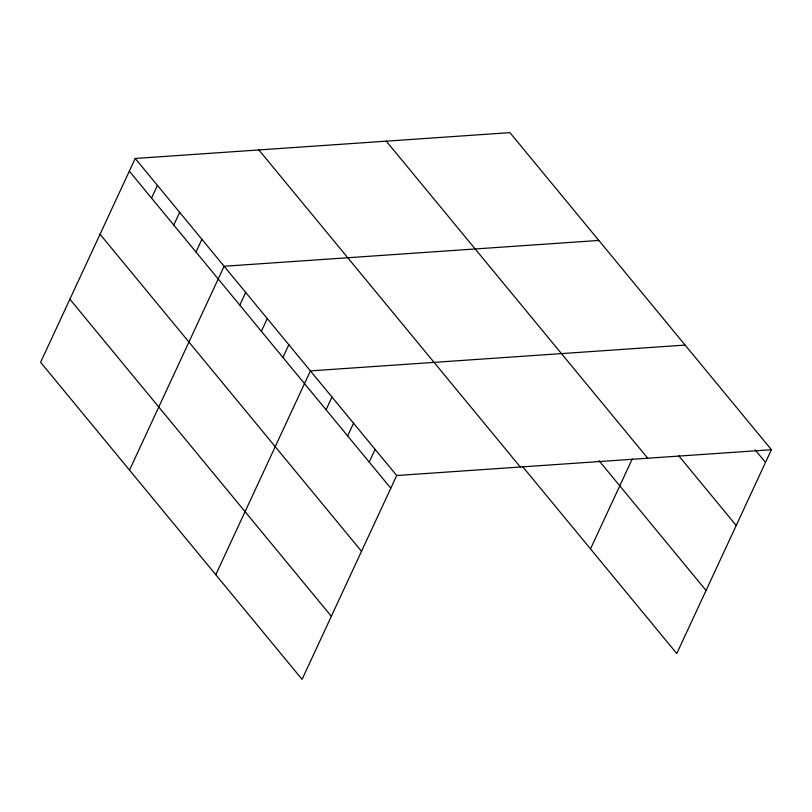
<?xml version="1.0" encoding="UTF-8"?>
<svg xmlns="http://www.w3.org/2000/svg" width="812" height="812" viewBox="0 0 812 812"><rect width="100%" height="100%" fill="white"/><g stroke="black" fill="none" stroke-linecap="round" stroke-linejoin="round"><path stroke-width="1.22" d="M771.4 449.706L509.926 132.64L135.218 158.462L40.6 362.294L302.074 679.36L396.692 475.527L771.4 449.706L676.782 653.538L522.583 466.555M151.54 198.118L157.437 185.41M173.768 225.066L179.665 212.358M195.996 252.024L201.894 239.307M129.504 470.097L224.112 266.265L598.83 240.443M239.794 305.129L245.691 292.421M261.362 331.286L267.26 318.578M282.931 357.442L288.828 344.735M215.789 574.723L310.407 370.891L685.115 345.08M326.079 409.766L331.976 397.058M347.648 435.922L353.545 423.214M369.216 462.079L375.114 449.371M590.497 548.912L632.254 458.953M755.109 449.828L765.503 462.414M678.7 455.735L736.22 525.486M386.268 141.156L647.743 458.232M599.002 460.648L706.064 590.466M258.866 149.936L520.34 467.012M135.218 158.462L396.692 475.527M129.321 171.17L390.785 488.235M100.038 234.242L361.513 551.307M69.873 299.222L331.347 616.288"/></g></svg>
